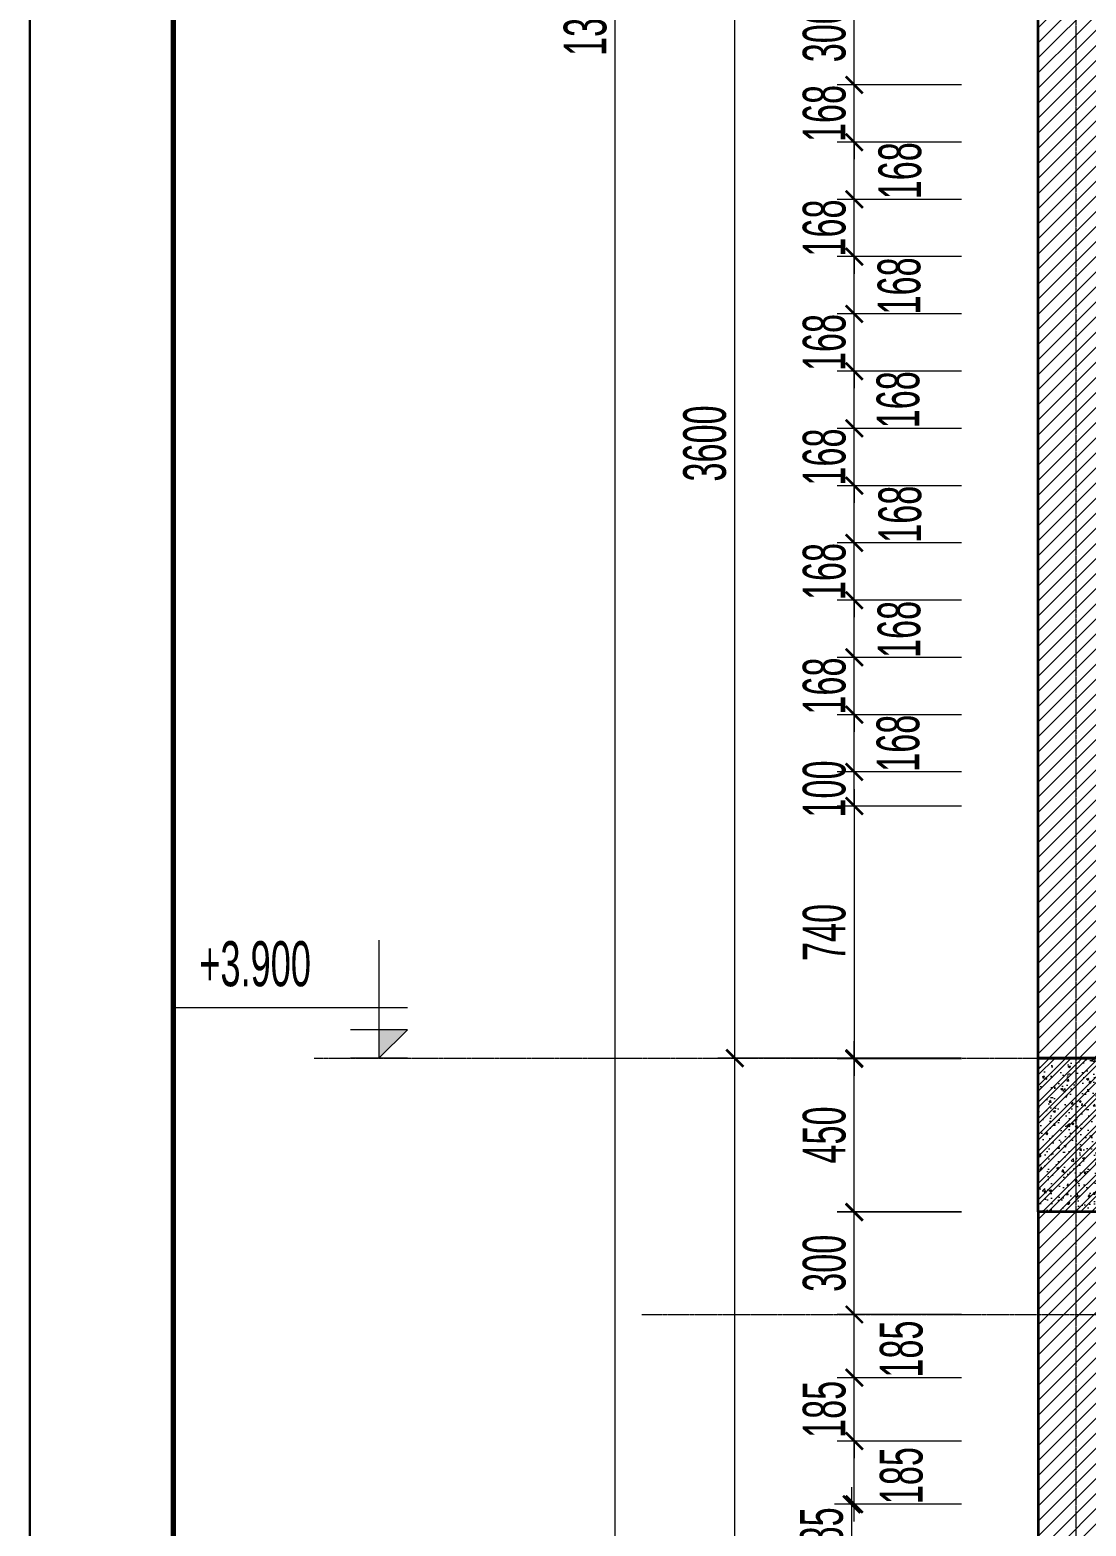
# Model space of a CAD drawing. Header units: millimetres. Extents: x 1336014 to 2939047, y -333549 to -60566.
# Drawn here: x 1430845 to 1433937, y -185772 to -181391 of the extents above; entities that cross this region are included whole.
import ezdxf
from ezdxf.enums import TextEntityAlignment as Align

# ---------------------------------------------------------------- set-up
doc = ezdxf.new("R2010")
doc.units = ezdxf.units.MM
doc.header["$MEASUREMENT"] = 0
doc.linetypes.add('CENTER2', pattern=[1.125, 0.75, -0.125, 0.125, -0.125])
for name, color, linetype, lineweight in [('01.Cut', 255, 'Continuous', 35), ('05.Text', 253, 'Continuous', 18), ('06.betong', 2, 'Continuous', 35), ('08.Dim', 156, 'Continuous', 15), ('09.Hatch', 250, 'Continuous', 5), ('10.truc', 250, 'CENTER2', 20), ('11.Khung bo', 32, 'Continuous', 50), ('12.Khung', 36, 'Continuous', 25), ('DIM', 252, 'Continuous', 20)]:
    doc.layers.add(name, color=color, linetype=linetype, lineweight=lineweight)
doc.layers.add('text', color=7, linetype='Continuous')
doc.layers.add('Tpl_Bound', color=1, linetype='Continuous', plot=False)
doc.styles.add('TT5_Text Dim', font='hoatbif.shx', dxfattribs={"width": 0.6})
doc.dimstyles.new('TT5_Dim 1-50', dxfattribs={"dimscale": 50, "dimtxt": 2.5, "dimasz": 1, "dimexe": 1, "dimexo": 0.5, "dimgap": 0.5, "dimtad": 1, "dimdec": 0, "dimzin": 0, "dimdsep": 46, "dimtxsty": 'TT5_Text Dim', "dimblk": 'ARCHTICK', "dimcen": 0, "dimdle": 1, "dimclrd": 256, "dimclre": 256, "dimclrt": 1, "dimadec": 0, "dimazin": 0, "dimtfac": 0.015, "dimtdec": 0, "dimtix": 1, "dimtmove": 2, "dimatfit": 3, "dimldrblk": 'DOT', "dimfxl": 1, "dimtolj": 1, "dimtzin": 0, "dimlwd": -1, "dimlwe": -1, "dimarcsym": 1})

# ---------------------------------------------------------------- blocks, each defined once
blk = doc.blocks.new('100')
at = {"layer": '11.Khung bo', "const_width": 26.7}
blk.add_lwpolyline([(1860913, -945239.8), (1860913, -916940.1), (1896062.6, -916940.1), (1896062.6, -945239.8)], close=True, dxfattribs=at)
blk.add_lwpolyline([(1860913, -945239.8), (1860913, -916940.1), (1896062.6, -916940.1), (1896062.6, -945239.8)], close=True, dxfattribs=at)
blk.add_lwpolyline([(1860913, -945239.8), (1860913, -916940.1), (1896062.6, -916940.1), (1896062.6, -945239.8)], close=True, dxfattribs=at)
at = {"layer": '12.Khung'}
blk.add_lwpolyline([(1901579.2, -945939.8), (1901579.2, -916240.1), (1859579.6, -916240.1), (1859579.6, -945939.8)], close=True, dxfattribs=at)
blk.add_lwpolyline([(1901579.2, -945939.8), (1901579.2, -916240.1), (1859579.6, -916240.1), (1859579.6, -945939.8)], close=True, dxfattribs=at)
blk.add_lwpolyline([(1901579.2, -945939.8), (1901579.2, -916240.1), (1859579.6, -916240.1), (1859579.6, -945939.8)], close=True, dxfattribs=at)
blk = doc.blocks.new('_ARCHTICK')
at = {"const_width": 0.15}
blk.add_lwpolyline([(-0.5, -0.5), (0.5, 0.5)], dxfattribs=at)
blk = doc.blocks.new('*D1087')
at = {"layer": '08.Dim', "transparency": 16777216}
for p, q in [((1432908.9, -188352.6), (1432908.9, -184352.1)), ((1433572.4, -184402.1), (1432858.9, -184402.1)), ((1433572.4, -188302.6), (1432858.9, -188302.6))]:
    blk.add_line(p, q, dxfattribs=at)
at = {"layer": 'Defpoints', "color": 0, "transparency": 16777216}
for p in [(1432908.9, -184402.1), (1433597.4, -184402.1), (1433597.4, -188302.6)]:
    blk.add_point(p, dxfattribs=at)
at = {"layer": '08.Dim', "transparency": 16777216, "xscale": 50, "yscale": 50, "zscale": 50}
for p, rotation in [((1432908.9, -184402.1), 90), ((1432908.9, -188302.6), 270)]:
    blk.add_blockref('_ARCHTICK', p, dxfattribs=dict(at, rotation=rotation))
at = {"layer": '08.Dim', "color": 1, "transparency": 16777216, "insert": (1432821.4, -186352.4), "char_height": 125, "attachment_point": 5, "rotation": 90, "style": 'TT5_Text Dim'}
blk.add_mtext('\\A1;3900', dxfattribs=at)
blk = doc.blocks.new('_DOT')
blk.add_line((-0.5, 0), (-1, 0))
at = {"const_width": 0.5}
blk.add_lwpolyline([(-0.25, 0, 1), (0.25, 0, 1)], format="xyb", close=True, dxfattribs=at)
blk = doc.blocks.new('*D1088')
at = {"layer": '08.Dim', "transparency": 16777216}
for p, q in [((1432908.9, -184452.1), (1432908.9, -180751.7)), ((1433572.4, -180801.7), (1432858.9, -180801.7)), ((1433572.4, -184402.1), (1432858.9, -184402.1))]:
    blk.add_line(p, q, dxfattribs=at)
at = {"layer": 'Defpoints', "color": 0, "transparency": 16777216}
for p in [(1432908.9, -180801.7), (1433597.4, -180801.7), (1433597.4, -184402.1)]:
    blk.add_point(p, dxfattribs=at)
at = {"layer": '08.Dim', "transparency": 16777216, "xscale": 50, "yscale": 50, "zscale": 50}
for p, rotation in [((1432908.9, -180801.7), 90), ((1432908.9, -184402.1), 270)]:
    blk.add_blockref('_ARCHTICK', p, dxfattribs=dict(at, rotation=rotation))
at = {"layer": '08.Dim', "color": 1, "transparency": 16777216, "insert": (1432821.4, -182601.9), "char_height": 125, "attachment_point": 5, "rotation": 90, "style": 'TT5_Text Dim'}
blk.add_mtext('\\A1;3600', dxfattribs=at)
blk = doc.blocks.new('*D1092')
at = {"layer": '08.Dim', "transparency": 16777216}
for p, q in [((1432558.9, -188352.6), (1432558.9, -174302.4)), ((1433572.4, -174352.4), (1432508.9, -174352.4)), ((1433572.4, -188302.6), (1432508.9, -188302.6))]:
    blk.add_line(p, q, dxfattribs=at)
at = {"layer": 'Defpoints', "color": 0, "transparency": 16777216}
for p in [(1432558.9, -174352.4), (1433597.4, -174352.4), (1433597.4, -188302.6)]:
    blk.add_point(p, dxfattribs=at)
at = {"layer": '08.Dim', "transparency": 16777216, "xscale": 50, "yscale": 50, "zscale": 50}
for p, rotation in [((1432558.9, -174352.4), 90), ((1432558.9, -188302.6), 270)]:
    blk.add_blockref('_ARCHTICK', p, dxfattribs=dict(at, rotation=rotation))
at = {"layer": '08.Dim', "color": 1, "transparency": 16777216, "insert": (1432471.4, -181327.5), "char_height": 125, "attachment_point": 5, "rotation": 90, "style": 'TT5_Text Dim'}
blk.add_mtext('\\A1;13950', dxfattribs=at)
blk = doc.blocks.new('A$C4E7C6F34')
at = {"layer": 'DIM'}
blk.add_hatch(color=256, dxfattribs=at).paths.add_polyline_path([(-38.5, 0), (-38.5, 137.8), (-177.6, 137.8)])
for p, q in [((-38.5, 576), (-38.5, 0)), ((964.2, 247.8), (-177.6, 247.8)), ((-177.6, 137.8), (100.7, 137.8)), ((-177.6, 137.8), (-38.5, 0)), ((-177.6, 0), (100.6, 0))]:
    blk.add_line(p, q, dxfattribs=at)
at = {"layer": 'text', "style": 'TT5_Text Dim', "flags": 8}
blk.add_attdef('%%P0.000', text='', height=220, dxfattribs=at).set_placement((102.4, 461.3), align=Align.MIDDLE_LEFT)
blk = doc.blocks.new('*D1100')
at = {"layer": '08.Dim', "transparency": 16777216}
for p, q in [((1433251.2, -185708.6), (1433251.2, -185658.6)), ((1433572.4, -185708.6), (1433201.2, -185708.6)), ((1433251.2, -185893.8), (1433251.2, -185708.6)), ((1433572.4, -185893.8), (1433201.2, -185893.8)), ((1433251.2, -185893.8), (1433251.2, -185943.8))]:
    blk.add_line(p, q, dxfattribs=at)
at = {"layer": 'Defpoints', "color": 0, "transparency": 16777216}
for p in [(1433251.2, -185708.6), (1433597.4, -185708.6), (1433597.4, -185893.8)]:
    blk.add_point(p, dxfattribs=at)
at = {"layer": '08.Dim', "transparency": 16777216, "xscale": 50, "yscale": 50, "zscale": 50}
for p, rotation in [((1433251.2, -185708.6), 270), ((1433251.2, -185893.8), 90)]:
    blk.add_blockref('_ARCHTICK', p, dxfattribs=dict(at, rotation=rotation))
at = {"layer": '08.Dim', "color": 1, "transparency": 16777216, "insert": (1433163.7, -185801.2), "char_height": 125, "attachment_point": 5, "rotation": 90, "style": 'TT5_Text Dim'}
blk.add_mtext('\\A1;185', dxfattribs=at)
blk = doc.blocks.new('*D1101')
at = {"layer": '08.Dim', "transparency": 16777216}
for p, q in [((1433258.9, -185338), (1433258.9, -185288)), ((1433572.4, -185338), (1433208.9, -185338)), ((1433258.9, -185523.3), (1433258.9, -185338)), ((1433572.4, -185523.3), (1433208.9, -185523.3)), ((1433258.9, -185523.3), (1433258.9, -185573.3))]:
    blk.add_line(p, q, dxfattribs=at)
at = {"layer": 'Defpoints', "color": 0, "transparency": 16777216}
for p in [(1433258.9, -185338), (1433597.4, -185338), (1433597.4, -185523.3)]:
    blk.add_point(p, dxfattribs=at)
at = {"layer": '08.Dim', "transparency": 16777216, "xscale": 50, "yscale": 50, "zscale": 50}
for p, rotation in [((1433258.9, -185338), 270), ((1433258.9, -185523.3), 90)]:
    blk.add_blockref('_ARCHTICK', p, dxfattribs=dict(at, rotation=rotation))
at = {"layer": '08.Dim', "color": 1, "transparency": 16777216, "insert": (1433171.4, -185430.6), "char_height": 125, "attachment_point": 5, "rotation": 90, "style": 'TT5_Text Dim'}
blk.add_mtext('\\A1;185', dxfattribs=at)
blk = doc.blocks.new('*D1102')
at = {"layer": '08.Dim', "transparency": 16777216}
for p, q in [((1433258.9, -185202.7), (1433258.9, -184803.1)), ((1433572.7, -184853.1), (1433208.9, -184853.1)), ((1433572.4, -185152.7), (1433208.9, -185152.7))]:
    blk.add_line(p, q, dxfattribs=at)
at = {"layer": 'Defpoints', "color": 0, "transparency": 16777216}
for p in [(1433258.9, -184853.1), (1433597.7, -184853.1), (1433597.4, -185152.7)]:
    blk.add_point(p, dxfattribs=at)
at = {"layer": '08.Dim', "transparency": 16777216, "xscale": 50, "yscale": 50, "zscale": 50}
for p, rotation in [((1433258.9, -184853.1), 90), ((1433258.9, -185152.7), 270)]:
    blk.add_blockref('_ARCHTICK', p, dxfattribs=dict(at, rotation=rotation))
at = {"layer": '08.Dim', "color": 1, "transparency": 16777216, "insert": (1433171.4, -185002.9), "char_height": 125, "attachment_point": 5, "rotation": 90, "style": 'TT5_Text Dim'}
blk.add_mtext('\\A1;300', dxfattribs=at)
blk = doc.blocks.new('*D1103')
at = {"layer": '08.Dim', "transparency": 16777216}
for p, q in [((1433258.9, -184902.1), (1433258.9, -184352.1)), ((1433572.4, -184402.1), (1433208.9, -184402.1)), ((1433572.4, -184852.1), (1433208.9, -184852.1))]:
    blk.add_line(p, q, dxfattribs=at)
at = {"layer": 'Defpoints', "color": 0, "transparency": 16777216}
for p in [(1433258.9, -184402.1), (1433597.4, -184402.1), (1433597.4, -184852.1)]:
    blk.add_point(p, dxfattribs=at)
at = {"layer": '08.Dim', "transparency": 16777216, "xscale": 50, "yscale": 50, "zscale": 50}
for p, rotation in [((1433258.9, -184402.1), 90), ((1433258.9, -184852.1), 270)]:
    blk.add_blockref('_ARCHTICK', p, dxfattribs=dict(at, rotation=rotation))
at = {"layer": '08.Dim', "color": 1, "transparency": 16777216, "insert": (1433171.4, -184627.1), "char_height": 125, "attachment_point": 5, "rotation": 90, "style": 'TT5_Text Dim'}
blk.add_mtext('\\A1;450', dxfattribs=at)
blk = doc.blocks.new('*D1107')
at = {"layer": '08.Dim', "transparency": 16777216}
for p, q in [((1433258.9, -185758.6), (1433258.9, -185473.3)), ((1433572.4, -185523.3), (1433208.9, -185523.3)), ((1433572.4, -185708.6), (1433208.9, -185708.6))]:
    blk.add_line(p, q, dxfattribs=at)
at = {"layer": 'Defpoints', "color": 0, "transparency": 16777216}
for p in [(1433258.9, -185523.3), (1433597.4, -185523.3), (1433597.4, -185708.6)]:
    blk.add_point(p, dxfattribs=at)
at = {"layer": '08.Dim', "transparency": 16777216, "xscale": 50, "yscale": 50, "zscale": 50}
for p, rotation in [((1433258.9, -185523.3), 90), ((1433258.9, -185708.6), 270)]:
    blk.add_blockref('_ARCHTICK', p, dxfattribs=dict(at, rotation=rotation))
at = {"layer": '08.Dim', "color": 1, "transparency": 16777216, "insert": (1433397, -185624.7), "char_height": 125, "attachment_point": 5, "rotation": 90, "style": 'TT5_Text Dim'}
blk.add_mtext('\\A1;185', dxfattribs=at)
blk = doc.blocks.new('*D1108')
at = {"layer": '08.Dim', "transparency": 16777216}
for p, q in [((1433258.9, -185388), (1433258.9, -185102.7)), ((1433572.4, -185152.7), (1433208.9, -185152.7)), ((1433572.4, -185338), (1433208.9, -185338))]:
    blk.add_line(p, q, dxfattribs=at)
at = {"layer": 'Defpoints', "color": 0, "transparency": 16777216}
for p in [(1433258.9, -185152.7), (1433597.4, -185152.7), (1433597.4, -185338)]:
    blk.add_point(p, dxfattribs=at)
at = {"layer": '08.Dim', "transparency": 16777216, "xscale": 50, "yscale": 50, "zscale": 50}
for p, rotation in [((1433258.9, -185152.7), 90), ((1433258.9, -185338), 270)]:
    blk.add_blockref('_ARCHTICK', p, dxfattribs=dict(at, rotation=rotation))
at = {"layer": '08.Dim', "color": 1, "transparency": 16777216, "insert": (1433397, -185254.1), "char_height": 125, "attachment_point": 5, "rotation": 90, "style": 'TT5_Text Dim'}
blk.add_mtext('\\A1;185', dxfattribs=at)
blk = doc.blocks.new('*D1109')
at = {"layer": '08.Dim', "transparency": 16777216}
for p, q in [((1433258.9, -183613.8), (1433258.9, -184454.1)), ((1433572.4, -183663.8), (1433208.9, -183663.8)), ((1433572.4, -184404.1), (1433208.9, -184404.1))]:
    blk.add_line(p, q, dxfattribs=at)
at = {"layer": 'Defpoints', "color": 0, "transparency": 16777216}
for p in [(1433597.4, -183663.8), (1433258.9, -184404.1), (1433597.4, -184404.1)]:
    blk.add_point(p, dxfattribs=at)
at = {"layer": '08.Dim', "transparency": 16777216, "xscale": 50, "yscale": 50, "zscale": 50}
for p, rotation in [((1433258.9, -183663.8), 90), ((1433258.9, -184404.1), 270)]:
    blk.add_blockref('_ARCHTICK', p, dxfattribs=dict(at, rotation=rotation))
at = {"layer": '08.Dim', "color": 1, "transparency": 16777216, "insert": (1433171.4, -184034), "char_height": 125, "attachment_point": 5, "rotation": 90, "style": 'TT5_Text Dim'}
blk.add_mtext('\\A1;740', dxfattribs=at)
blk = doc.blocks.new('*D1110')
at = {"layer": '08.Dim', "transparency": 16777216}
for p, q in [((1433258.9, -183563.8), (1433258.9, -183513.8)), ((1433572.4, -183563.8), (1433208.9, -183563.8)), ((1433258.9, -183663.8), (1433258.9, -183563.8)), ((1433572.4, -183663.8), (1433208.9, -183663.8)), ((1433258.9, -183663.8), (1433258.9, -183713.8))]:
    blk.add_line(p, q, dxfattribs=at)
at = {"layer": 'Defpoints', "color": 0, "transparency": 16777216}
for p in [(1433258.9, -183563.8), (1433597.4, -183563.8), (1433597.4, -183663.8)]:
    blk.add_point(p, dxfattribs=at)
at = {"layer": '08.Dim', "transparency": 16777216, "xscale": 50, "yscale": 50, "zscale": 50}
for p, rotation in [((1433258.9, -183563.8), 270), ((1433258.9, -183663.8), 90)]:
    blk.add_blockref('_ARCHTICK', p, dxfattribs=dict(at, rotation=rotation))
at = {"layer": '08.Dim', "color": 1, "transparency": 16777216, "insert": (1433171.4, -183613.8), "char_height": 125, "attachment_point": 5, "rotation": 90, "style": 'TT5_Text Dim'}
blk.add_mtext('\\A1;100', dxfattribs=at)
blk = doc.blocks.new('*D1111')
at = {"layer": '08.Dim', "transparency": 16777216}
for p, q in [((1433258.9, -183613.8), (1433258.9, -183346.1)), ((1433572.4, -183396.1), (1433208.9, -183396.1)), ((1433572.4, -183563.8), (1433208.9, -183563.8))]:
    blk.add_line(p, q, dxfattribs=at)
at = {"layer": 'Defpoints', "color": 0, "transparency": 16777216}
for p in [(1433258.9, -183396.1), (1433597.4, -183396.1), (1433597.4, -183563.8)]:
    blk.add_point(p, dxfattribs=at)
at = {"layer": '08.Dim', "transparency": 16777216, "xscale": 50, "yscale": 50, "zscale": 50}
for p, rotation in [((1433258.9, -183396.1), 90), ((1433258.9, -183563.8), 270)]:
    blk.add_blockref('_ARCHTICK', p, dxfattribs=dict(at, rotation=rotation))
at = {"layer": '08.Dim', "color": 1, "transparency": 16777216, "insert": (1433387.5, -183479.9), "char_height": 125, "attachment_point": 5, "rotation": 90, "style": 'TT5_Text Dim'}
blk.add_mtext('\\A1;168', dxfattribs=at)
blk = doc.blocks.new('*D1112')
at = {"layer": '08.Dim', "transparency": 16777216}
for p, q in [((1433258.9, -183228.4), (1433258.9, -183178.4)), ((1433572.4, -183228.4), (1433208.9, -183228.4)), ((1433258.9, -183396.1), (1433258.9, -183228.4)), ((1433572.4, -183396.1), (1433208.9, -183396.1)), ((1433258.9, -183396.1), (1433258.9, -183446.1))]:
    blk.add_line(p, q, dxfattribs=at)
at = {"layer": 'Defpoints', "color": 0, "transparency": 16777216}
for p in [(1433258.9, -183228.4), (1433597.4, -183228.4), (1433597.4, -183396.1)]:
    blk.add_point(p, dxfattribs=at)
at = {"layer": '08.Dim', "transparency": 16777216, "xscale": 50, "yscale": 50, "zscale": 50}
for p, rotation in [((1433258.9, -183228.4), 270), ((1433258.9, -183396.1), 90)]:
    blk.add_blockref('_ARCHTICK', p, dxfattribs=dict(at, rotation=rotation))
at = {"layer": '08.Dim', "color": 1, "transparency": 16777216, "insert": (1433171.4, -183312.3), "char_height": 125, "attachment_point": 5, "rotation": 90, "style": 'TT5_Text Dim'}
blk.add_mtext('\\A1;168', dxfattribs=at)
blk = doc.blocks.new('*D1113')
at = {"layer": '08.Dim', "transparency": 16777216}
for p, q in [((1433258.9, -183278.4), (1433258.9, -183010.8)), ((1433572.4, -183060.8), (1433208.9, -183060.8)), ((1433572.4, -183228.4), (1433208.9, -183228.4))]:
    blk.add_line(p, q, dxfattribs=at)
at = {"layer": 'Defpoints', "color": 0, "transparency": 16777216}
for p in [(1433258.9, -183060.8), (1433597.4, -183060.8), (1433597.4, -183228.4)]:
    blk.add_point(p, dxfattribs=at)
at = {"layer": '08.Dim', "transparency": 16777216, "xscale": 50, "yscale": 50, "zscale": 50}
for p, rotation in [((1433258.9, -183060.8), 90), ((1433258.9, -183228.4), 270)]:
    blk.add_blockref('_ARCHTICK', p, dxfattribs=dict(at, rotation=rotation))
at = {"layer": '08.Dim', "color": 1, "transparency": 16777216, "insert": (1433390.5, -183146.5), "char_height": 125, "attachment_point": 5, "rotation": 90, "style": 'TT5_Text Dim'}
blk.add_mtext('\\A1;168', dxfattribs=at)
blk = doc.blocks.new('*D1114')
at = {"layer": '08.Dim', "transparency": 16777216}
for p, q in [((1433258.9, -182893.1), (1433258.9, -182843.1)), ((1433572.4, -182893.1), (1433208.9, -182893.1)), ((1433258.9, -183060.8), (1433258.9, -182893.1)), ((1433572.4, -183060.8), (1433208.9, -183060.8)), ((1433258.9, -183060.8), (1433258.9, -183110.8))]:
    blk.add_line(p, q, dxfattribs=at)
at = {"layer": 'Defpoints', "color": 0, "transparency": 16777216}
for p in [(1433258.9, -182893.1), (1433597.4, -182893.1), (1433597.4, -183060.8)]:
    blk.add_point(p, dxfattribs=at)
at = {"layer": '08.Dim', "transparency": 16777216, "xscale": 50, "yscale": 50, "zscale": 50}
for p, rotation in [((1433258.9, -182893.1), 270), ((1433258.9, -183060.8), 90)]:
    blk.add_blockref('_ARCHTICK', p, dxfattribs=dict(at, rotation=rotation))
at = {"layer": '08.Dim', "color": 1, "transparency": 16777216, "insert": (1433171.4, -182976.9), "char_height": 125, "attachment_point": 5, "rotation": 90, "style": 'TT5_Text Dim'}
blk.add_mtext('\\A1;168', dxfattribs=at)
blk = doc.blocks.new('*D1115')
at = {"layer": '08.Dim', "transparency": 16777216}
for p, q in [((1433258.9, -182943.1), (1433258.9, -182675.4)), ((1433572.4, -182725.4), (1433208.9, -182725.4)), ((1433572.4, -182893.1), (1433208.9, -182893.1))]:
    blk.add_line(p, q, dxfattribs=at)
at = {"layer": 'Defpoints', "color": 0, "transparency": 16777216}
for p in [(1433258.9, -182725.4), (1433597.4, -182725.4), (1433597.4, -182893.1)]:
    blk.add_point(p, dxfattribs=at)
at = {"layer": '08.Dim', "transparency": 16777216, "xscale": 50, "yscale": 50, "zscale": 50}
for p, rotation in [((1433258.9, -182725.4), 90), ((1433258.9, -182893.1), 270)]:
    blk.add_blockref('_ARCHTICK', p, dxfattribs=dict(at, rotation=rotation))
at = {"layer": '08.Dim', "color": 1, "transparency": 16777216, "insert": (1433393, -182809.2), "char_height": 125, "attachment_point": 5, "rotation": 90, "style": 'TT5_Text Dim'}
blk.add_mtext('\\A1;168', dxfattribs=at)
blk = doc.blocks.new('*D1116')
at = {"layer": '08.Dim', "transparency": 16777216}
for p, q in [((1433258.9, -182557.7), (1433258.9, -182507.7)), ((1433572.4, -182557.7), (1433208.9, -182557.7)), ((1433258.9, -182725.4), (1433258.9, -182557.7)), ((1433572.4, -182725.4), (1433208.9, -182725.4)), ((1433258.9, -182725.4), (1433258.9, -182775.4))]:
    blk.add_line(p, q, dxfattribs=at)
at = {"layer": 'Defpoints', "color": 0, "transparency": 16777216}
for p in [(1433258.9, -182557.7), (1433597.4, -182557.7), (1433597.4, -182725.4)]:
    blk.add_point(p, dxfattribs=at)
at = {"layer": '08.Dim', "transparency": 16777216, "xscale": 50, "yscale": 50, "zscale": 50}
for p, rotation in [((1433258.9, -182557.7), 270), ((1433258.9, -182725.4), 90)]:
    blk.add_blockref('_ARCHTICK', p, dxfattribs=dict(at, rotation=rotation))
at = {"layer": '08.Dim', "color": 1, "transparency": 16777216, "insert": (1433171.4, -182641.6), "char_height": 125, "attachment_point": 5, "rotation": 90, "style": 'TT5_Text Dim'}
blk.add_mtext('\\A1;168', dxfattribs=at)
blk = doc.blocks.new('*D1117')
at = {"layer": '08.Dim', "transparency": 16777216}
for p, q in [((1433258.9, -182607.7), (1433258.9, -182340.1)), ((1433572.4, -182390.1), (1433208.9, -182390.1)), ((1433572.4, -182557.7), (1433208.9, -182557.7))]:
    blk.add_line(p, q, dxfattribs=at)
at = {"layer": 'Defpoints', "color": 0, "transparency": 16777216}
for p in [(1433258.9, -182390.1), (1433597.4, -182390.1), (1433597.4, -182557.7)]:
    blk.add_point(p, dxfattribs=at)
at = {"layer": '08.Dim', "transparency": 16777216, "xscale": 50, "yscale": 50, "zscale": 50}
for p, rotation in [((1433258.9, -182390.1), 90), ((1433258.9, -182557.7), 270)]:
    blk.add_blockref('_ARCHTICK', p, dxfattribs=dict(at, rotation=rotation))
at = {"layer": '08.Dim', "color": 1, "transparency": 16777216, "insert": (1433387.5, -182473.9), "char_height": 125, "attachment_point": 5, "rotation": 90, "style": 'TT5_Text Dim'}
blk.add_mtext('\\A1;168', dxfattribs=at)
blk = doc.blocks.new('*D1118')
at = {"layer": '08.Dim', "transparency": 16777216}
for p, q in [((1433258.9, -182222.4), (1433258.9, -182172.4)), ((1433572.4, -182222.4), (1433208.9, -182222.4)), ((1433258.9, -182390.1), (1433258.9, -182222.4)), ((1433572.4, -182390.1), (1433208.9, -182390.1)), ((1433258.9, -182390.1), (1433258.9, -182440.1))]:
    blk.add_line(p, q, dxfattribs=at)
at = {"layer": 'Defpoints', "color": 0, "transparency": 16777216}
for p in [(1433258.9, -182222.4), (1433597.4, -182222.4), (1433597.4, -182390.1)]:
    blk.add_point(p, dxfattribs=at)
at = {"layer": '08.Dim', "transparency": 16777216, "xscale": 50, "yscale": 50, "zscale": 50}
for p, rotation in [((1433258.9, -182222.4), 270), ((1433258.9, -182390.1), 90)]:
    blk.add_blockref('_ARCHTICK', p, dxfattribs=dict(at, rotation=rotation))
at = {"layer": '08.Dim', "color": 1, "transparency": 16777216, "insert": (1433171.4, -182306.2), "char_height": 125, "attachment_point": 5, "rotation": 90, "style": 'TT5_Text Dim'}
blk.add_mtext('\\A1;168', dxfattribs=at)
blk = doc.blocks.new('*D1119')
at = {"layer": '08.Dim', "transparency": 16777216}
for p, q in [((1433258.9, -182272.4), (1433258.9, -182004.7)), ((1433572.4, -182054.7), (1433208.9, -182054.7)), ((1433572.4, -182222.4), (1433208.9, -182222.4))]:
    blk.add_line(p, q, dxfattribs=at)
at = {"layer": 'Defpoints', "color": 0, "transparency": 16777216}
for p in [(1433258.9, -182054.7), (1433597.4, -182054.7), (1433597.4, -182222.4)]:
    blk.add_point(p, dxfattribs=at)
at = {"layer": '08.Dim', "transparency": 16777216, "xscale": 50, "yscale": 50, "zscale": 50}
for p, rotation in [((1433258.9, -182054.7), 90), ((1433258.9, -182222.4), 270)]:
    blk.add_blockref('_ARCHTICK', p, dxfattribs=dict(at, rotation=rotation))
at = {"layer": '08.Dim', "color": 1, "transparency": 16777216, "insert": (1433390.5, -182140.5), "char_height": 125, "attachment_point": 5, "rotation": 90, "style": 'TT5_Text Dim'}
blk.add_mtext('\\A1;168', dxfattribs=at)
blk = doc.blocks.new('*D1120')
at = {"layer": '08.Dim', "transparency": 16777216}
for p, q in [((1433258.9, -181887), (1433258.9, -181837)), ((1433572.4, -181887), (1433208.9, -181887)), ((1433258.9, -182054.7), (1433258.9, -181887)), ((1433572.4, -182054.7), (1433208.9, -182054.7)), ((1433258.9, -182054.7), (1433258.9, -182104.7))]:
    blk.add_line(p, q, dxfattribs=at)
at = {"layer": 'Defpoints', "color": 0, "transparency": 16777216}
for p in [(1433258.9, -181887), (1433597.4, -181887), (1433597.4, -182054.7)]:
    blk.add_point(p, dxfattribs=at)
at = {"layer": '08.Dim', "transparency": 16777216, "xscale": 50, "yscale": 50, "zscale": 50}
for p, rotation in [((1433258.9, -181887), 270), ((1433258.9, -182054.7), 90)]:
    blk.add_blockref('_ARCHTICK', p, dxfattribs=dict(at, rotation=rotation))
at = {"layer": '08.Dim', "color": 1, "transparency": 16777216, "insert": (1433171.4, -181970.9), "char_height": 125, "attachment_point": 5, "rotation": 90, "style": 'TT5_Text Dim'}
blk.add_mtext('\\A1;168', dxfattribs=at)
blk = doc.blocks.new('*D1121')
at = {"layer": '08.Dim', "transparency": 16777216}
for p, q in [((1433258.9, -181937), (1433258.9, -181669.4)), ((1433572.4, -181719.4), (1433208.9, -181719.4)), ((1433572.4, -181887), (1433208.9, -181887))]:
    blk.add_line(p, q, dxfattribs=at)
at = {"layer": 'Defpoints', "color": 0, "transparency": 16777216}
for p in [(1433258.9, -181719.4), (1433597.4, -181719.4), (1433597.4, -181887)]:
    blk.add_point(p, dxfattribs=at)
at = {"layer": '08.Dim', "transparency": 16777216, "xscale": 50, "yscale": 50, "zscale": 50}
for p, rotation in [((1433258.9, -181719.4), 90), ((1433258.9, -181887), 270)]:
    blk.add_blockref('_ARCHTICK', p, dxfattribs=dict(at, rotation=rotation))
at = {"layer": '08.Dim', "color": 1, "transparency": 16777216, "insert": (1433393, -181803.2), "char_height": 125, "attachment_point": 5, "rotation": 90, "style": 'TT5_Text Dim'}
blk.add_mtext('\\A1;168', dxfattribs=at)
blk = doc.blocks.new('*D1122')
at = {"layer": '08.Dim', "transparency": 16777216}
for p, q in [((1433258.9, -181551.7), (1433258.9, -181501.7)), ((1433572.4, -181551.7), (1433208.9, -181551.7)), ((1433258.9, -181719.4), (1433258.9, -181551.7)), ((1433572.4, -181719.4), (1433208.9, -181719.4)), ((1433258.9, -181719.4), (1433258.9, -181769.4))]:
    blk.add_line(p, q, dxfattribs=at)
at = {"layer": 'Defpoints', "color": 0, "transparency": 16777216}
for p in [(1433258.9, -181551.7), (1433597.4, -181551.7), (1433597.4, -181719.4)]:
    blk.add_point(p, dxfattribs=at)
at = {"layer": '08.Dim', "transparency": 16777216, "xscale": 50, "yscale": 50, "zscale": 50}
for p, rotation in [((1433258.9, -181551.7), 270), ((1433258.9, -181719.4), 90)]:
    blk.add_blockref('_ARCHTICK', p, dxfattribs=dict(at, rotation=rotation))
at = {"layer": '08.Dim', "color": 1, "transparency": 16777216, "insert": (1433171.4, -181635.5), "char_height": 125, "attachment_point": 5, "rotation": 90, "style": 'TT5_Text Dim'}
blk.add_mtext('\\A1;168', dxfattribs=at)
blk = doc.blocks.new('*D1123')
at = {"layer": '08.Dim', "transparency": 16777216}
for p, q in [((1433258.9, -181601.7), (1433258.9, -181201.7)), ((1433572.4, -181251.7), (1433208.9, -181251.7)), ((1433572.4, -181551.7), (1433208.9, -181551.7))]:
    blk.add_line(p, q, dxfattribs=at)
at = {"layer": 'Defpoints', "color": 0, "transparency": 16777216}
for p in [(1433258.9, -181251.7), (1433597.4, -181251.7), (1433597.4, -181551.7)]:
    blk.add_point(p, dxfattribs=at)
at = {"layer": '08.Dim', "transparency": 16777216, "xscale": 50, "yscale": 50, "zscale": 50}
for p, rotation in [((1433258.9, -181251.7), 90), ((1433258.9, -181551.7), 270)]:
    blk.add_blockref('_ARCHTICK', p, dxfattribs=dict(at, rotation=rotation))
at = {"layer": '08.Dim', "color": 1, "transparency": 16777216, "insert": (1433171.4, -181401.7), "char_height": 125, "attachment_point": 5, "rotation": 90, "style": 'TT5_Text Dim'}
blk.add_mtext('\\A1;300', dxfattribs=at)

msp = doc.modelspace()

# ---------------------------------------------------------------- hatches: boundary and pattern name
at = {"layer": '09.Hatch', "ltscale": 50}
h = msp.add_hatch(dxfattribs=at)
h.set_pattern_fill('TUONGXAY', color=256, scale=250, style=0)
h.set_pattern_definition([(45, (531514.985, -203097.647), (-22.0970869, 22.0970869), [])])
h.paths.add_polyline_path([(1433797.4, -181252.7), (1434017.4, -181252.7), (1434017.4, -184402.1), (1433797.4, -184402.1)])
h = msp.add_hatch(dxfattribs=at)
h.set_pattern_fill('BTCT', color=256, scale=9, style=0)
h.set_pattern_definition([(50, (531514.985, -203097.647), (64.5534164, -5.647692), [6.75, -74.25]), (355, (531514.985, -203097.647), (-12.48762, 67.697292), [5.4, -59.4]), (100.4514, (531520.364, -203098.12), (52.0658444, 62.049559), [5.736617, -63.10279]), (46.1842, (531514.985, -203079.65), (96.0516944, -14.896711), [10.125, -111.375]), (96.6356, (531522.99, -203080.89), (84.1196435, 87.670608), [8.604926, -94.65417]), (351.1842, (531514.98, -203079.65), (84.119575, 87.670674), [8.1, -89.1]), (21, (531523.985, -203084.147), (53.7216347, -36.2357002), [6.75, -74.25]), (326, (531523.985, -203084.147), (21.89838, 65.263504), [5.4, -59.4]), (71.4514, (531528.46, -203087.166), (75.6200366, 29.0277447), [5.736617, -63.10279]), (37.5, (531514.985, -203097.647), (1.094387, 29.96044684), [0, -58.68, 0, -60.3, 0, -59.625]), (7.5, (531514.985, -203097.647), (23.6762584, 35.4970541), [0, -34.38, 0, -57.33, 0, -22.725]), (327.5, (531494.915, -203097.647), (48.04401926, -2.02993846), [0, -22.5, 0, -70.2, 0, -93.15]), (317.5, (531485.915, -203097.647), (52.4867552, 9.0094484), [0, -29.25, 0, -46.62, 0, -66.15]), (45, (531514.985, -203097.647), (-23.8648539, 23.8648539), []), (45, (531530.894, -203097.647), (-23.8648539, 23.8648539), [])])
h.paths.add_polyline_path([(1433797.4, -184402.1), (1434017.4, -184402.1), (1434017.4, -184852.1), (1433797.4, -184852.1)])
h = msp.add_hatch(dxfattribs=at)
h.set_pattern_fill('TUONGXAY', color=256, scale=250, style=0)
h.set_pattern_definition([(45, (250010.494, -71783.014), (-22.0970869, 22.0970869), [])])
h.paths.add_polyline_path([(1434017.4, -184852.1), (1433797.4, -184852.1), (1433797.4, -187290.9), (1434017.4, -187290.9)])

# ---------------------------------------------------------------- linework, layer by layer
at = {"layer": '01.Cut'}
for points in [[(1433797.4, -181252.7), (1434017.4, -181252.7), (1434017.4, -184402.1), (1433797.4, -184402.1)], [(1434017.4, -184852.1), (1433797.4, -184852.1), (1433797.4, -187290.9), (1434017.4, -187290.9)]]:
    msp.add_lwpolyline(points, close=True, dxfattribs=at)
at = {"layer": '06.betong'}
msp.add_lwpolyline([(1433797.4, -184402.1), (1434017.4, -184402.1), (1434017.4, -184852.1), (1433797.4, -184852.1)], close=True, dxfattribs=at)
at = {"layer": '10.truc'}
for p, q in [((1433907.4, -174506.8), (1433907.4, -191823.2)), ((1432636.4, -185153), (1446023.1, -185153))]:
    msp.add_line(p, q, dxfattribs=at)
msp.add_lwpolyline([(1431677.7, -184402.1), (1440165.5, -184402.1)], dxfattribs=at)
at = {"layer": 'Tpl_Bound', "color": 1}
msp.add_lwpolyline([(1430845.5, -195786.5), (1430845.5, -170586.7), (1448665.3, -170586.7), (1448665.3, -195786.5)], close=True, dxfattribs=at)

# ---------------------------------------------------------------- block references
at = {"layer": '05.Text', "xscale": 0.6, "yscale": 0.6, "zscale": 0.6, "rotation": 270}
msp.add_blockref('100', (1998409.4, 945161.1), dxfattribs=at)
at = {"layer": '08.Dim'}
ref = msp.add_blockref('A$C4E7C6F34', (1431844, -184402.1), dxfattribs=dict(at, xscale=-0.6, yscale=0.6, zscale=0.6))
ref.add_attrib('%%P0.000', '+3.900', dxfattribs={"layer": 'text', "height": 132, "style": 'TT5_Text Dim', "width": 0.6, "flags": 8}).set_placement((1431341.3, -184125.4), align=Align.MIDDLE_LEFT)

# ---------------------------------------------------------------- dimensions: what is measured, and where the dimension line sits
for base, p1, p2, picture, middle in [((1432558.9, -174352.4), (1433597.4, -188302.6), (1433597.4, -174352.4), '*D1092', (1432471.4, -181327.5)), ((1432908.9, -180801.7), (1433597.4, -184402.1), (1433597.4, -180801.7), '*D1088', (1432821.4, -182601.9)), ((1433258.9, -181251.7), (1433597.4, -181551.7), (1433597.4, -181251.7), '*D1123', (1433171.4, -181401.7)), ((1433258.9, -181551.7), (1433597.4, -181719.4), (1433597.4, -181551.7), '*D1122', (1433171.4, -181635.5)), ((1433258.9, -181887), (1433597.4, -182054.7), (1433597.4, -181887), '*D1120', (1433171.4, -181970.9)), ((1433258.9, -182222.4), (1433597.4, -182390.1), (1433597.4, -182222.4), '*D1118', (1433171.4, -182306.2)), ((1433258.9, -182557.7), (1433597.4, -182725.4), (1433597.4, -182557.7), '*D1116', (1433171.4, -182641.6)), ((1433258.9, -182893.1), (1433597.4, -183060.8), (1433597.4, -182893.1), '*D1114', (1433171.4, -182976.9)), ((1433258.9, -183228.4), (1433597.4, -183396.1), (1433597.4, -183228.4), '*D1112', (1433171.4, -183312.3)), ((1433258.9, -183563.8), (1433597.4, -183663.8), (1433597.4, -183563.8), '*D1110', (1433171.4, -183613.8)), ((1433258.9, -184404.1), (1433597.4, -183663.8), (1433597.4, -184404.1), '*D1109', (1433171.4, -184034)), ((1432908.896, -184402.1466), (1433597.396, -188302.611), (1433597.396, -184402.1466), '*D1087', (1432821.396, -186352.3788)), ((1433258.9, -184402.1), (1433597.4, -184852.1), (1433597.4, -184402.1), '*D1103', (1433171.4, -184627.1)), ((1433258.9, -184853.1), (1433597.4, -185152.7), (1433597.7, -184853.1), '*D1102', (1433171.4, -185002.9)), ((1433258.9, -185338), (1433597.4, -185523.3), (1433597.4, -185338), '*D1101', (1433171.4, -185430.6)), ((1433251.2, -185708.6), (1433597.4, -185893.8), (1433597.4, -185708.6), '*D1100', (1433163.7, -185801.2))]:
    dim = msp.add_linear_dim(base=base, p1=p1, p2=p2, angle=90, dimstyle='TT5_Dim 1-50', dxfattribs=at)
    dim.commit()
    dim.dimension.update_dxf_attribs({"geometry": picture, "text_midpoint": middle})
for base, p1, p2, picture, middle in [((1433258.9, -181719.4), (1433597.4, -181887), (1433597.4, -181719.4), '*D1121', (1433393, -181803.2)), ((1433258.9, -182054.7), (1433597.4, -182222.4), (1433597.4, -182054.7), '*D1119', (1433390.5, -182140.5)), ((1433258.9, -182390.1), (1433597.4, -182557.7), (1433597.4, -182390.1), '*D1117', (1433387.5, -182473.9)), ((1433258.9, -182725.4), (1433597.4, -182893.1), (1433597.4, -182725.4), '*D1115', (1433393, -182809.2)), ((1433258.9, -183060.8), (1433597.4, -183228.4), (1433597.4, -183060.8), '*D1113', (1433390.5, -183146.5)), ((1433258.9, -183396.1), (1433597.4, -183563.8), (1433597.4, -183396.1), '*D1111', (1433387.5, -183479.9)), ((1433258.9, -185152.7), (1433597.4, -185338), (1433597.4, -185152.7), '*D1108', (1433397, -185254.1)), ((1433258.9, -185523.3), (1433597.4, -185708.6), (1433597.4, -185523.3), '*D1107', (1433397, -185624.7))]:
    dim = msp.add_linear_dim(base=base, p1=p1, p2=p2, angle=90, dimstyle='TT5_Dim 1-50', dxfattribs=at)
    dim.commit()
    dim.dimension.update_dxf_attribs({"geometry": picture, "text_midpoint": middle, "dimtype": 160})

doc.saveas('drawing.dxf')
